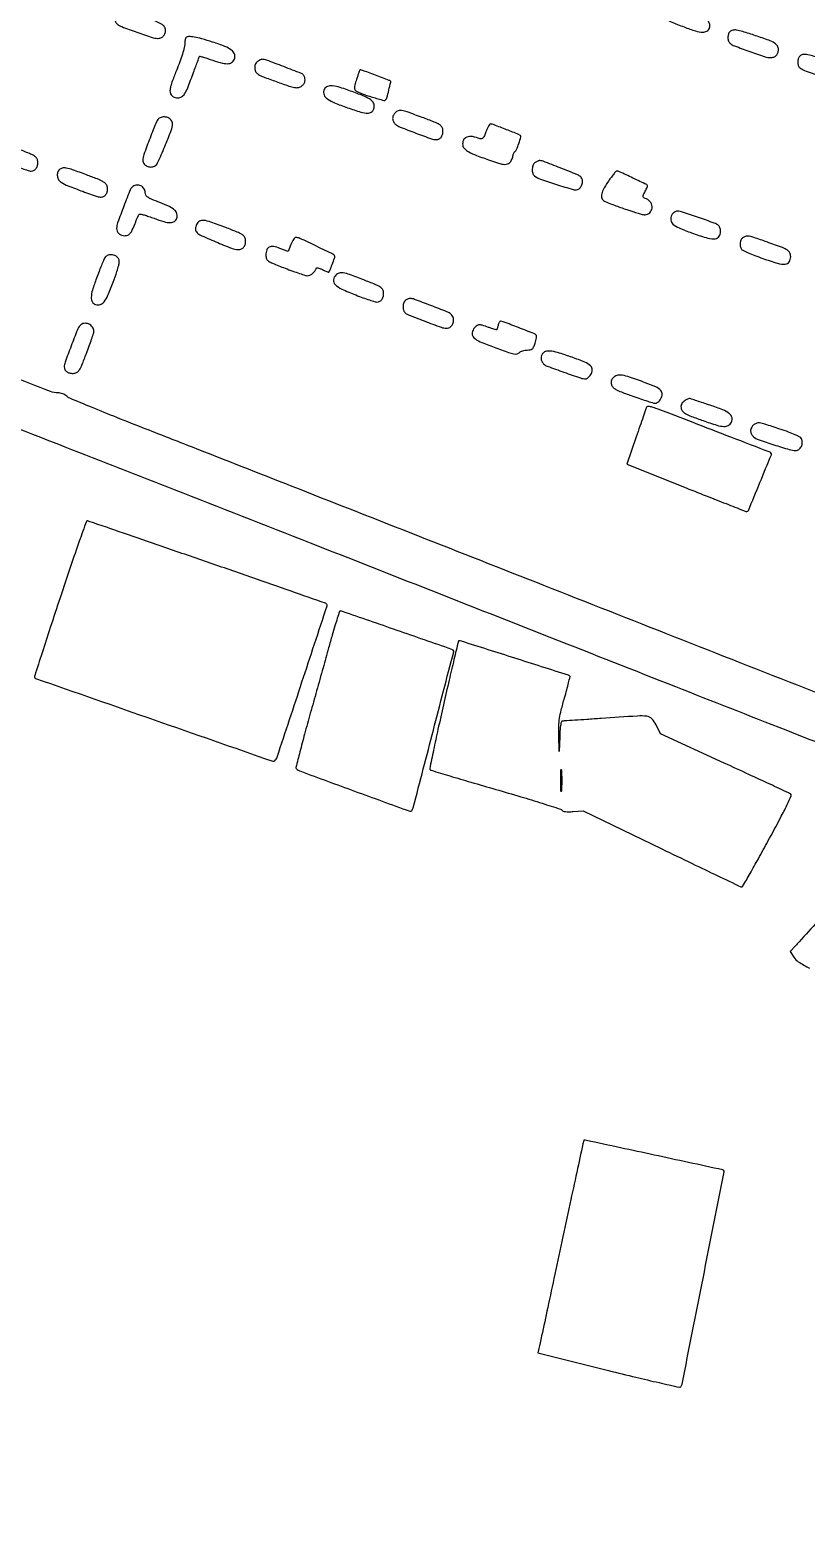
# Model space of a CAD drawing. Header units: metres. Extents: x 244 to 6504, y 133 to 4776.
# Drawn here: x 3396 to 3691, y 520 to 1086 of the extents above; entities that cross this region are included whole.
import ezdxf

# ---------------------------------------------------------------- set-up
doc = ezdxf.new("R2010")
doc.units = ezdxf.units.M
doc.header["$MEASUREMENT"] = 0

msp = doc.modelspace()

# ---------------------------------------------------------------- linework, layer by layer
for points in [[(2390.74, 4302.36, -0.000001), (2436.6, 4383.87, -0.253439)], [(5649.78, 2908.29, -0.000001), (5592.12, 2927.27, -0.000136)], [(2358.85, 2292.47, -0.000002), (2402.87, 2275.77, -0.000001), (2455, 2255.99, -0.000469)], [(2661.8, 3304.26, -0.000001), (2697.55, 3290.75, -0.000089)], [(2166.88, 2385.74, -0.000003), (2059.01, 2428.09, -0.099946)], [(2910.82, 2101.23, -0.000002), (2871.64, 2116.15, -0.08954)], [(3433.83, 1894.18, -0.000012), (3289.85, 1953, -0.000025)], [(2592.86, 1267.89, -0.000002), (2552.45, 1283.32, -0.105537)], [(3135.45, 1091.81, -0.000834), (3130.62, 1079.44, -0.001347), (3126.46, 1068.92, -0.000189), (3122.74, 1059.6, -0.097245), (3122.4, 1059.07, -0.306793), (3121.11, 1058.8, -0.000012), (2978.85, 1116.92, -0.000024), (2837.26, 1174.78, -0.126636)], [(3360.21, 946.7, -0.000339), (3409.45, 927.58, -0.000561), (3450.97, 911.37, -0.000376), (3502.52, 891.14, -0.000076), (3594.04, 855.12, 0.000072), (3641.08, 836.6, 0.000102), (3682.9, 820.16, 0.000057), (3718.26, 806.27, 0.001508)], [(3727.82, 821.29, -0.001397), (3687.41, 837.06, -0.000131), (3588.08, 876.15, 0.000071), (3540.44, 894.91, 0.000085), (3495.64, 912.53, 0.000073), (3457.89, 927.37, 0.000574), (3440.36, 934.23, -0.002088), (3429.22, 938.63, -0.003204), (3419.61, 942.54, -0.001097), (3411.35, 945.99, -0.088529), (3410.18, 946.75, 0.057478), (3409.52, 947.24, 0.037091), (3408.66, 947.65, 0.037032), (3407.74, 947.93, 0.056247), (3406.92, 948.02, -0.091671), (3403.98, 948.57, -0.000373), (3372.8, 960.53, -0.001247)], [(3712.94, 766.85, -0.000043), (3703.46, 756.54, -0.000064), (3695.14, 747.52, -0.000027), (3688.03, 739.8, -0.001304), (3686.59, 738.25), (3684.63, 736.14), (3686.01, 733.91, 0.114055), (3687.7, 732.2, 0.016346), (3691.97, 729.7, 0.009228)]]:
    msp.add_lwpolyline(points, format="xyb")
for points in [[(3429.23, 1092.3, 0.121647), (3428.66, 1091.35, 0.07736), (3428.47, 1090.06, 0.079382), (3428.68, 1088.81, 0.144877), (3429.27, 1087.97, 0.077166), (3431.06, 1086.95, 0.004809), (3436.8, 1084.83, 0.004645), (3442.59, 1082.82, 0.08141), (3444.55, 1082.5, 0.082192), (3445.82, 1082.71, 0.112135), (3446.81, 1083.32, 0.113636), (3447.43, 1084.28, 0.086084), (3447.65, 1085.53, 0.128692), (3447.31, 1086.8, 0.125375), (3446.4, 1087.76, 0.046228), (3444.41, 1088.77, 0.004718), (3439.46, 1090.66, 0.008593), (3434.9, 1092.27, 0.040813), (3432.21, 1092.93, 0.079921), (3430.46, 1092.93, 0.157574)], [(3635.91, 1094.95, 0.128097), (3635.26, 1093.85, 0.105571), (3635.17, 1092.48, 0.102272), (3635.65, 1091.16, 0.112715), (3636.61, 1090.19, 0.035233), (3637.53, 1089.68, 0.005038), (3639.5, 1088.81, 0.005706), (3641.86, 1087.82, 0.004842), (3644.38, 1086.83, 0.015265), (3648.72, 1085.31, 0.066546), (3651.39, 1084.85, 0.142167), (3653.03, 1085.26, 0.186554), (3653.99, 1086.45, 0.156447), (3653.98, 1088.17, 0.142425), (3652.98, 1089.65, 0.067202), (3650.61, 1091.13, 0.013617), (3646.02, 1093.05, 0.005934), (3641.13, 1094.87, 0.039659), (3638.63, 1095.55, 0.091496), (3637.06, 1095.56, 0.152862)], [(3455.38, 1082.72, 0.130147), (3455.2, 1082.42, 0.023442), (3455.06, 1081.8, 0.023886), (3454.97, 1081.03, 0.019613), (3454.93, 1080.21, -0.067224), (3454.77, 1078.99, -0.009252), (3454.04, 1076.53, -0.01048), (3453.06, 1073.63, -0.008694), (3451.9, 1070.59, 0.005381), (3450.31, 1066.51, 0.027304), (3449.58, 1064.19, 0.051437), (3449.35, 1062.65, 0.118915), (3449.57, 1061.51, 0.063005), (3450.01, 1060.8, 0.093251), (3450.56, 1060.33, 0.085216), (3451.29, 1060.06, 0.044934), (3452.25, 1059.98, 0.125696), (3453.77, 1060.36, 0.128447), (3454.89, 1061.42, 0.047076), (3456.06, 1063.75, 0.004685), (3458.27, 1069.58, -0.000596), (3459.12, 1071.88, -0.00095), (3459.85, 1073.84, -0.000174), (3460.5, 1075.57, -0.050829), (3460.57, 1075.71, -0.335813), (3460.68, 1075.75, -0.001294), (3462.09, 1075.33, -0.005603), (3463.7, 1074.82, -0.003406), (3465.59, 1074.19, 0.020993), (3469.27, 1073.1, 0.084239), (3471.6, 1072.92, 0.161874), (3473.05, 1073.56, 0.149074), (3473.89, 1074.95, 0.158975), (3473.77, 1076.65, 0.13891), (3472.67, 1078.07, 0.065824), (3470.21, 1079.42, 0.013537), (3465.53, 1081.1, 0.010397), (3461.42, 1082.35, 0.029225), (3458.48, 1083, 0.040475), (3456.43, 1083.16, 0.19804)], [(3661.75, 1085.02, 0.121819), (3661.17, 1084.06, 0.078186), (3660.98, 1082.76, 0.079674), (3661.2, 1081.5, 0.137978), (3661.8, 1080.63, 0.083757), (3663.5, 1079.65, 0.00463), (3669.3, 1077.53, 0.004755), (3675.13, 1075.54, 0.080407), (3677.13, 1075.21, 0.085572), (3678.36, 1075.42, 0.111356), (3679.33, 1076.04, 0.111403), (3679.95, 1077.01, 0.085699), (3680.16, 1078.24, 0.139375), (3679.77, 1079.62, 0.118247), (3678.69, 1080.69, 0.048774), (3676.45, 1081.77, 0.006571), (3671.49, 1083.51, 0.004938), (3666.6, 1085.1, 0.037995), (3664.26, 1085.65, 0.092561), (3662.82, 1085.61, 0.143317)], [(3688.24, 1075.74, 0.121819), (3687.66, 1074.78, 0.078186), (3687.48, 1073.49, 0.079674), (3687.69, 1072.23, 0.137978), (3688.29, 1071.36, 0.083757), (3690, 1070.37, 0.00463), (3695.8, 1068.26, 0.004755), (3701.62, 1066.26, 0.080407), (3703.62, 1065.94, 0.085572), (3704.86, 1066.15, 0.111356), (3705.83, 1066.76, 0.111403), (3706.44, 1067.73, 0.085699), (3706.66, 1068.97, 0.139375), (3706.27, 1070.35, 0.118247), (3705.19, 1071.41, 0.048774), (3702.94, 1072.5, 0.006571), (3697.99, 1074.24, 0.004938), (3693.1, 1075.83, 0.037995), (3690.75, 1076.38, 0.092561), (3689.32, 1076.33, 0.143317)], [(3482.5, 1073.69, 0.078003), (3482, 1073.19, 0.075131), (3481.67, 1072.56, 0.066541), (3481.52, 1071.79, 0.044089), (3481.54, 1070.88, 0.114604), (3481.97, 1069.69, 0.117658), (3482.88, 1068.81, 0.042919), (3484.77, 1067.9, 0.003972), (3489.65, 1066.11, 0.003684), (3494.48, 1064.42, 0.034912), (3496.59, 1063.86, 0.088154), (3497.92, 1063.84, 0.10501), (3499.09, 1064.29, 0.07951), (3500.04, 1065.16, 0.110908), (3500.54, 1066.19, 0.113559), (3500.55, 1067.31, 0.086346), (3500.08, 1068.45, 0.15917), (3499.2, 1069.17, 0.002048), (3492.49, 1071.78, 0.003229), (3485.97, 1074.23, 0.088489), (3484.17, 1074.55, 0.098238), (3483.91, 1074.5, 0.020621), (3483.47, 1074.3, 0.020874), (3482.98, 1074.02, 0.018433)], [(3520.08, 1066.89, 0.008304), (3519.46, 1064.8, 0.05649), (3519.29, 1063.74, 0.130943), (3519.44, 1063.08, 0.134443), (3519.88, 1062.6, 0.056124), (3521.98, 1061.58, 0.010218), (3526.07, 1060.24, 0.004207), (3530.45, 1058.94, 0.289206), (3531.16, 1059.15, 0.113928), (3531.61, 1059.98, 0.006447), (3532.36, 1062.84, 0.00383), (3533.09, 1065.83, 0.259374), (3532.95, 1066.31, 0.107277), (3532.55, 1066.56, 0.000379), (3527.28, 1068.53, 0.00045), (3522.05, 1070.48, 0.088886), (3521.5, 1070.57, 0.306552), (3521.37, 1070.49, 0.003665), (3520.98, 1069.49, 0.009411), (3520.55, 1068.3, 0.005826)], [(3507.91, 1063.24, 0.181107), (3507.67, 1061.48, 0.162774), (3508.63, 1059.89, 0.073577), (3511.19, 1058.32, 0.016241), (3515.99, 1056.43, 0.008166), (3521.07, 1054.72, 0.049988), (3523.77, 1054.15, 0.11921), (3525.39, 1054.36, 0.180346), (3526.45, 1055.29, 0.145339), (3526.83, 1057.14, 0.186715), (3526.07, 1058.68, 0.083275), (3523.8, 1060.17, 0.015303), (3519.14, 1062.05, 0.01022), (3513.94, 1063.85, 0.051682), (3510.94, 1064.48, 0.112886), (3509.09, 1064.26, 0.185929)], [(3534.8, 1054.3, 0.087832), (3534.05, 1053.22, 0.115999), (3533.81, 1052.05, 0.117534), (3534.12, 1050.91, 0.091843), (3534.92, 1049.91, 0.083087), (3536.66, 1048.86, 0.004688), (3542.56, 1046.58, 0.004604), (3548.5, 1044.42, 0.085394), (3550.46, 1044.08, 0.137899), (3551.51, 1044.37, 0.114335), (3552.33, 1045.18, 0.097073), (3552.81, 1046.4, 0.073904), (3552.86, 1047.83, 0.122705), (3552.43, 1048.97, 0.107804), (3551.51, 1049.83, 0.041391), (3549.61, 1050.76, 0.004418), (3545.03, 1052.51, 0.003016), (3539.33, 1054.58, 0.042383), (3537.22, 1055.13, 0.130542), (3535.95, 1055.02, 0.110327)], [(3445.24, 1052.18, 0.153204), (3444.3, 1051.04, 0.003769), (3441.77, 1044.68, 0.005542), (3439.43, 1038.46, 0.087512), (3439.04, 1036.24, 0.160478), (3439.45, 1034.99, 0.11921), (3440.57, 1034.06, 0.111435), (3442.06, 1033.69, 0.127484), (3443.48, 1034.04, 0.165005), (3444.66, 1035.3, 0.005882), (3447.36, 1041.45, 0.008341), (3449.82, 1047.51, 0.092358), (3450.3, 1050.08, 0.17034), (3449.82, 1051.45, 0.125927), (3448.52, 1052.42, 0.11524), (3446.82, 1052.7, 0.128758)], [(3569.22, 1047.01, -0.016139), (3568.6, 1045.52, -0.071043), (3568.08, 1044.72, -0.146292), (3567.57, 1044.39, -0.164959), (3566.98, 1044.42, 0.054139), (3564.09, 1045.22, 0.13012), (3561.9, 1045, 0.197407), (3560.65, 1043.85, 0.144838), (3560.38, 1041.96, 0.168072), (3561.04, 1040.67, 0.065452), (3562.67, 1039.47, 0.03441), (3565.61, 1038.11, 0.007349), (3570.89, 1036.18, 0.006682), (3574.02, 1035.14, 0.038052), (3575.72, 1034.73, 0.076294), (3576.87, 1034.73, 0.107254), (3577.82, 1035.09, 0.064177), (3578.34, 1035.53, 0.042761), (3578.82, 1036.16, 0.04269), (3579.19, 1036.86, 0.062955), (3579.37, 1037.53, -0.024224), (3579.5, 1038.16, -0.027974), (3579.68, 1038.74, -0.028774), (3579.88, 1039.21, -0.123802), (3580.08, 1039.44, 0.141952), (3580.77, 1040.29, 0.015632), (3581.67, 1042.64, 0.011207), (3582.47, 1045.09, 0.339278), (3582.25, 1045.65, 0.044118), (3581.01, 1046.28, 0.001882), (3576.45, 1048.06, 0.001027), (3571.68, 1049.9, 0.09165), (3570.93, 1050.04, 0.250238), (3570.66, 1049.89, 0.018837), (3570.2, 1049.15, 0.022475), (3569.71, 1048.17, 0.014988)], [(3381.12, 1042.37, 0.167102), (3380.22, 1040.53, 0.231032), (3380.81, 1038.81, 0.089294), (3383.37, 1037.03, 0.01645), (3388.69, 1034.8, 0.004785), (3391.43, 1033.79, 0.006573), (3393.92, 1032.93, 0.004387), (3396.01, 1032.26, 0.075319), (3396.72, 1032.15, 0.132867), (3397.8, 1032.44, 0.116371), (3398.64, 1033.25, 0.099598), (3399.12, 1034.46, 0.074514), (3399.17, 1035.9, 0.12092), (3398.76, 1037.02, 0.10553), (3397.85, 1037.89, 0.042025), (3396.01, 1038.82, 0.004802), (3391.67, 1040.53, 0.004801), (3386.29, 1042.54, 0.043564), (3383.86, 1043.18, 0.11309), (3382.36, 1043.1, 0.127616)], [(3587.92, 1035.41, 0.168554), (3587.13, 1034.5, 0.077659), (3586.78, 1032.94, 0.077744), (3586.93, 1031.36, 0.169885), (3587.59, 1030.36, 0.079007), (3589.91, 1029.1, 0.007751), (3595.97, 1027.08, 0.005257), (3602.26, 1025.17, 0.149266), (3603.94, 1025.18, 0.148613), (3605.04, 1025.94, 0.10569), (3605.71, 1027.28, 0.106725), (3605.77, 1028.77, 0.154268), (3605.16, 1029.93, 0.100648), (3603.91, 1030.76, 0.002445), (3597.41, 1033.35, 0.002358), (3590.88, 1035.88, 0.105358), (3589.44, 1036.11, 0.080994), (3589.24, 1036.06, 0.012366), (3588.84, 1035.9, 0.013558), (3588.39, 1035.67, 0.011379)], [(3407.37, 1032.68, 0.128236), (3406.72, 1031.58, 0.10536), (3406.63, 1030.21, 0.101894), (3407.11, 1028.88, 0.112013), (3408.07, 1027.91, 0.049632), (3410.71, 1026.55, 0.007576), (3416.24, 1024.47, 0.004318), (3422.05, 1022.44, 0.131295), (3423.57, 1022.34, 0.121203), (3424.6, 1022.81, 0.107592), (3425.34, 1023.73, 0.097218), (3425.68, 1024.96, 0.081056), (3425.57, 1026.31, 0.134835), (3425.01, 1027.3, 0.069684), (3423.87, 1028.17, 0.033412), (3421.79, 1029.16, 0.005677), (3417.69, 1030.73, 0.004495), (3412.42, 1032.62, 0.037227), (3409.97, 1033.28, 0.09485), (3408.49, 1033.28, 0.14973)], [(3615.43, 1027.97, 0.026588), (3613.7, 1025.07, 0.089931), (3613.03, 1022.98, 0.168157), (3613.34, 1021.52, 0.165007), (3614.48, 1020.55, 0.007692), (3619.08, 1018.8, 0.007328), (3623.81, 1017.17, 0.004673), (3628.06, 1015.82, 0.074953), (3629.54, 1015.59, 0.195669), (3631.34, 1016.33, 0.179354), (3632.2, 1018.14, 0.161425), (3631.71, 1020.23, 0.16531), (3630.07, 1021.58, -0.027715), (3629.11, 1022.01, -0.219931), (3628.81, 1022.39, -0.16422), (3628.86, 1022.92, -0.014223), (3629.46, 1024.16, 0.007819), (3629.85, 1024.94, 0.01033), (3630.18, 1025.67, 0.007974), (3630.43, 1026.28, 0.09346), (3630.48, 1026.53, 0.287148), (3630.19, 1027, 0.001397), (3624.96, 1029.52, 0.002598), (3619.91, 1031.91, 0.118917), (3618.79, 1032.13, 0.209129), (3618.46, 1031.98, 0.007669), (3617.57, 1030.9, 0.012843), (3616.54, 1029.56, 0.008537)], [(3435.25, 1026.32, 0.156955), (3434.36, 1025.26, 0.003321), (3431.83, 1018.82, 0.005028), (3429.48, 1012.56, 0.087386), (3429.1, 1010.42, 0.101717), (3429.32, 1009.32, 0.10653), (3429.96, 1008.43, 0.101459), (3430.94, 1007.85, 0.084287), (3432.13, 1007.64, 0.09725), (3433.32, 1007.88, 0.119498), (3434.23, 1008.54, 0.069264), (3435.06, 1009.84, 0.015452), (3436.1, 1012.28, -0.006319), (3436.57, 1013.46, -0.008068), (3437.03, 1014.53, -0.006469), (3437.45, 1015.41, -0.065275), (3437.67, 1015.75, -0.2769), (3438.04, 1015.87, -0.010108), (3439.51, 1015.51, -0.015908), (3441.3, 1014.96, -0.01019), (3443.34, 1014.23, 0.019895), (3447.04, 1012.97, 0.072667), (3449.48, 1012.62, 0.140608), (3451.04, 1013.07, 0.177463), (3451.95, 1014.24, 0.144549), (3451.98, 1015.89, 0.140353), (3451.11, 1017.32, 0.076496), (3449.1, 1018.68, 0.01995), (3445.5, 1020.2, -0.007334), (3442.37, 1021.44, -0.051571), (3440.94, 1022.21, -0.115275), (3440.23, 1022.98, -0.11465), (3439.93, 1023.99, 0.121212), (3439.45, 1025.54, 0.142798), (3438.32, 1026.58, 0.141118), (3436.8, 1026.86, 0.1174)], [(3459.43, 1011.9, 0.03457), (3459.11, 1011.05, 0.065112), (3458.99, 1010.33, 0.076927), (3459.07, 1009.69, 0.070836), (3459.35, 1009.08, 0.148473), (3460.65, 1007.95, 0.005485), (3466.7, 1005.32, 0.007837), (3472.66, 1002.92, 0.082564), (3475.22, 1002.4, 0.111804), (3476.47, 1002.63, 0.130088), (3477.42, 1003.38, 0.1153), (3477.95, 1004.57, 0.075726), (3478, 1006.09, 0.121552), (3477.58, 1007.2, 0.104434), (3476.67, 1008.07, 0.041766), (3474.83, 1009.02, 0.004826), (3470.5, 1010.73, 0.007379), (3464.83, 1012.83, 0.058674), (3462.12, 1013.44, 0.158042), (3460.53, 1013.1, 0.156498)], [(3639.71, 1015.51, 0.146022), (3639.32, 1013.63, 0.189029), (3640.1, 1012.07, 0.083284), (3642.44, 1010.58, 0.01507), (3647.24, 1008.7, 0.012963), (3652.69, 1006.91, 0.072635), (3655.72, 1006.47, 0.186751), (3657.37, 1007.11, 0.185951), (3658.17, 1008.69, 0.041117), (3658.18, 1009.53, 0.042597), (3658.06, 1010.34, 0.046398), (3657.82, 1011.02, 0.118013), (3657.51, 1011.43, 0.081181), (3655.79, 1012.4, 0.004247), (3649.82, 1014.55, 0.004283), (3643.82, 1016.6, 0.080156), (3641.85, 1016.92, 0.087913), (3641.26, 1016.81, 0.057688), (3640.65, 1016.5, 0.055983), (3640.1, 1016.05, 0.068722)], [(3495.23, 1004.34), (3494.13, 1001.7), (3491.07, 1002.84, 0.043154), (3488.58, 1003.52, 0.157442), (3486.97, 1003.31, 0.205878), (3486.05, 1002.27, 0.079269), (3485.74, 1000.31, 0.083734), (3485.97, 998.91, 0.159747), (3486.66, 998.02, 0.055504), (3488.23, 997.18, 0.003658), (3493.02, 995.29, 0.004242), (3495.9, 994.22, 0.005834), (3498.5, 993.31, 0.003842), (3500.69, 992.58, 0.067885), (3501.42, 992.45, 0.121271), (3502.34, 992.64, 0.058822), (3503.35, 993.28, 0.057158), (3504.24, 994.17, 0.085888), (3504.75, 995.13, -0.227948), (3505.01, 995.4, -0.126266), (3505.47, 995.44, -0.063193), (3506.17, 995.24, -0.018747), (3507.19, 994.76, 0.01075), (3508.04, 994.35, 0.016938), (3508.79, 994.03, 0.011168), (3509.41, 993.81, 0.293519), (3509.58, 993.85, 0.090553), (3509.96, 994.45, 0.004007), (3510.89, 996.76, 0.004038), (3511.78, 999.08, 0.089545), (3511.9, 999.79, 0.285666), (3511.51, 1000.42, 0.001645), (3504.96, 1003.62, 0.003155), (3498.65, 1006.63, 0.112404), (3497.07, 1006.97, 0.209708), (3496.72, 1006.82, 0.031396), (3496.23, 1006.2, 0.030808), (3495.71, 1005.34, 0.022116)], [(3666.75, 1006.93, 0.140964), (3666.03, 1006.18, 0.085143), (3665.65, 1005, 0.079913), (3665.67, 1003.69, 0.097992), (3666.11, 1002.54, 0.14399), (3666.59, 1002.13, 0.005747), (3668.7, 1001.18, 0.009714), (3671.26, 1000.13, 0.006678), (3674.21, 999.03, 0.012833), (3679.85, 997.17, 0.088193), (3682.74, 996.83, 0.238094), (3684.21, 997.69, 0.145162), (3684.8, 999.66, 0.103674), (3684.49, 1001.13, 0.151862), (3683.62, 1002.13, 0.049426), (3681.64, 1003.1, 0.003393), (3675.78, 1005.25, 0.002556), (3670.88, 1006.97, 0.037327), (3669.11, 1007.44, 0.104617), (3667.96, 1007.41, 0.073787)], [(3424.52, 999.14, 0.025267), (3424.15, 998.35, 0.002441), (3423.35, 996.39, 0.003097), (3422.43, 994.04, 0.002443), (3421.46, 991.48, 0.015556), (3419.93, 986.99, 0.065928), (3419.47, 984.2, 0.13889), (3419.89, 982.48, 0.188255), (3421.13, 981.49, 0.159753), (3422.86, 981.5, 0.1464), (3424.33, 982.54, 0.065183), (3425.79, 985.02, 0.011938), (3427.76, 989.98, 0.005222), (3429.23, 994.08, 0.027458), (3429.89, 996.38, 0.052748), (3430.07, 997.87, 0.126873), (3429.81, 998.95, 0.155119), (3428.76, 999.96, 0.107173), (3427.15, 1000.38, 0.11012), (3425.55, 1000.08, 0.171002)], [(3512.28, 992.69, 0.165082), (3511.38, 990.86, 0.23305), (3511.95, 989.17, 0.088648), (3514.48, 987.41, 0.015688), (3519.82, 985.15, 0.00503), (3522.55, 984.12, 0.006868), (3525.03, 983.26, 0.004687), (3527.12, 982.58, 0.075936), (3527.85, 982.47, 0.129747), (3528.94, 982.76, 0.117648), (3529.8, 983.56, 0.101207), (3530.29, 984.77, 0.074803), (3530.33, 986.21, 0.121552), (3529.92, 987.33, 0.104434), (3529.01, 988.2, 0.041766), (3527.16, 989.14, 0.004826), (3522.83, 990.86, 0.005006), (3517.49, 992.87, 0.044246), (3515.05, 993.51, 0.113323), (3513.54, 993.43, 0.127115)], [(3538.53, 983, 0.115971), (3538.01, 982.16, 0.064401), (3537.78, 980.97, 0.063087), (3537.85, 979.73, 0.095525), (3538.25, 978.72, 0.157252), (3539.26, 977.88, 0.002889), (3545.82, 975.3, 0.004415), (3552.21, 972.9, 0.087989), (3554.26, 972.53, 0.176461), (3555.79, 973.09, 0.139115), (3556.78, 974.56, 0.135633), (3556.87, 976.37, 0.166016), (3556, 977.8, 0.078194), (3554.35, 978.78, 0.003618), (3548.25, 981.17, 0.003309), (3542.08, 983.49, 0.088448), (3540.36, 983.8, 0.063756), (3539.9, 983.74, 0.039129), (3539.4, 983.56, 0.038688), (3538.91, 983.31, 0.054958)], [(3415.22, 973.57, 0.07832), (3414.23, 971.89, 0.003767), (3411.85, 965.8, 0.003466), (3409.54, 959.64, 0.088015), (3409.23, 957.88, 0.133058), (3409.52, 956.8, 0.116827), (3410.32, 955.96, 0.09956), (3411.54, 955.48, 0.073586), (3412.99, 955.43, 0.11858), (3414.13, 955.84, 0.10776), (3415, 956.74, 0.042603), (3415.93, 958.57, 0.004748), (3417.64, 962.93, 0.004429), (3418.72, 965.8, 0.006096), (3419.62, 968.4, 0.004018), (3420.34, 970.59, 0.071032), (3420.46, 971.33, 0.16672), (3419.94, 972.98, 0.133162), (3418.47, 974.14, 0.138944), (3416.66, 974.38, 0.184604)], [(3573.78, 973.53, -0.009372), (3573.61, 972.89, -0.014951), (3573.44, 972.36, -0.008801), (3573.27, 971.93, -0.307256), (3573.19, 971.87, -0.079374), (3573.06, 971.89, -0.000942), (3572.24, 972.16, -0.002814), (3571.29, 972.49, -0.001832), (3570.2, 972.87, 0.015501), (3567.73, 973.65, 0.096774), (3566.41, 973.76, 0.158542), (3565.47, 973.34, 0.063362), (3564.53, 972.25, 0.146383), (3563.99, 970.41, 0.213946), (3564.67, 968.9, 0.082092), (3567.03, 967.41, 0.011974), (3572.33, 965.32, 0.002664), (3577.81, 963.35, 0.036781), (3579.84, 962.8, 0.117195), (3581.03, 962.84, 0.128302), (3582.02, 963.43, -0.090323), (3582.49, 963.74, -0.035812), (3583.21, 964.01, -0.033979), (3584.06, 964.19, -0.036161), (3584.9, 964.25, 0.046335), (3586.04, 964.36, 0.135359), (3586.75, 964.7, 0.105847), (3587.28, 965.42, 0.022536), (3587.85, 966.86, 0.021546), (3588.16, 967.9, 0.029879), (3588.35, 968.85, 0.030068), (3588.4, 969.62, 0.205892), (3588.26, 969.96, 0.099288), (3587.42, 970.5, 0.001295), (3581.58, 972.76, 0.001434), (3575.77, 974.98, 0.088134), (3574.68, 975.18, 0.232889), (3574.47, 975.08, 0.041622), (3574.22, 974.7, 0.037382), (3573.98, 974.16, 0.025899)], [(3590.87, 963.13, 0.106856), (3590.28, 962.22, 0.101766), (3590.11, 961.13, 0.097126), (3590.38, 960.03, 0.088236), (3591.05, 959.06, 0.107488), (3592.46, 958.16, 0.003511), (3598.8, 955.84, 0.00427), (3605.08, 953.66, 0.081672), (3607.11, 953.32, 0.138412), (3607.5, 953.43, 0.040481), (3608, 953.8, 0.037288), (3608.52, 954.32, 0.032433), (3608.98, 954.94, 0.140018), (3609.54, 956.74, 0.215464), (3608.92, 958.22, 0.087552), (3606.71, 959.64, 0.013707), (3601.86, 961.51, 0.009757), (3597.13, 963.09, 0.039126), (3594.16, 963.77, 0.070334), (3592.18, 963.78, 0.164058)], [(3617.8, 954.04, 0.046192), (3617.14, 953.4, 0.092077), (3616.77, 952.77, 0.094914), (3616.67, 952.06, 0.051449), (3616.79, 951.19, 0.131481), (3617.36, 950.17, 0.075709), (3618.49, 949.31, 0.034436), (3620.58, 948.35, 0.005252), (3624.89, 946.77, 0.003575), (3627.89, 945.73, 0.005097), (3630.57, 944.85, 0.00291), (3632.85, 944.15, 0.073805), (3633.49, 944.05, 0.126663), (3633.92, 944.16, 0.044128), (3634.46, 944.52, 0.040419), (3635.01, 945.05, 0.037218), (3635.48, 945.66, 0.130628), (3636.06, 947.42, 0.206415), (3635.53, 948.88, 0.098519), (3633.61, 950.26, 0.019355), (3629.66, 951.86, 0.004263), (3623.65, 953.97, 0.036909), (3620.9, 954.69, 0.092421), (3619.19, 954.69, 0.124188)], [(3644.4, 944.85, 0.041188), (3643.68, 944.17, 0.090394), (3643.29, 943.52, 0.098121), (3643.17, 942.81, 0.054944), (3643.29, 941.94, 0.13571), (3643.86, 940.93, 0.073232), (3645.01, 940.07, 0.033373), (3647.15, 939.1, 0.005124), (3651.55, 937.5, 0.009166), (3656.8, 935.75, 0.061514), (3659.49, 935.27, 0.145128), (3661.14, 935.66, 0.140796), (3662.34, 936.89, 0.186614), (3662.55, 938.59, 0.164667), (3661.57, 940.11, 0.073104), (3659.02, 941.59, 0.016074), (3654.25, 943.31, -0.000425), (3651.56, 944.19, -0.000608), (3649.18, 944.98, -0.000325), (3647.16, 945.65, -0.009414), (3646.65, 945.83, 0.152078), (3646.27, 945.85, 0.040596), (3645.69, 945.65, 0.037265), (3645.04, 945.31, 0.03101)], [(3630.12, 942.54, 0.004475), (3629.91, 941.94, 0.000091), (3628.85, 938.92, 0.000214), (3627.61, 935.38, 0.000144), (3626.21, 931.35), (3622.59, 920.96), (3645.13, 911.97, 0.000741), (3653.8, 908.52, 0.001199), (3661.2, 905.62, 0.000156), (3667.78, 903.05, 0.09306), (3668.18, 902.98, 0.303419), (3668.76, 903.36, 0.000609), (3673.13, 913.96, 0.00061), (3677.47, 924.56, 0.301944), (3677.33, 925.24, 0.104429), (3676.97, 925.47, 0.000039), (3662.16, 931.2, 0.000729), (3647.76, 936.75, 0.000956), (3634.59, 941.77, 0.009853), (3632.58, 942.49, 0.038022), (3631.3, 942.81, 0.071764), (3630.49, 942.83, 0.282217)], [(3670.6, 935.72, 0.087816), (3669.85, 934.65, 0.116023), (3669.61, 933.48, 0.11772), (3669.91, 932.34, 0.092255), (3670.72, 931.34, 0.093169), (3672.51, 930.31, 0.005659), (3678.41, 928.33, 0.006596), (3684.28, 926.52, 0.071744), (3686.72, 926.16, 0.166165), (3687.92, 926.57, 0.113132), (3688.85, 927.7, 0.106419), (3689.22, 929.18, 0.132991), (3688.91, 930.55, 0.144156), (3688.24, 931.23, 0.020175), (3686.48, 932.11, 0.018581), (3684, 933.13, 0.008439), (3680.69, 934.28, 0.002738), (3674.98, 936.13, 0.04126), (3672.94, 936.59, 0.128959), (3671.72, 936.45, 0.103986)], [(3407.66, 870.29, 0.000532), (3403.94, 858.96, 0.000865), (3400.81, 849.33, 0.000096), (3398.04, 840.72, 0.07857), (3397.97, 840.28, 0.318358), (3398.39, 839.68, 0.000042), (3443.37, 823.96, 0.000044), (3488.34, 808.25, 0.287928), (3489.12, 808.43, 0.116882), (3490, 809.86, 0.000186), (3499.42, 838.34, 0.000092), (3508.96, 867.21, 0.294063), (3508.78, 867.91, 0.102234), (3508.3, 868.2, 0.000084), (3495.28, 872.77, 0.000915), (3480.73, 877.86, 0.00056), (3463.55, 883.8, -0.000021), (3446.35, 889.73, -0.000034), (3431.75, 894.76, -0.000003), (3418.69, 899.26, -0.003294), (3418.09, 899.48, 0.413694), (3417.65, 899.27, 0.000938), (3414.94, 891.73, 0.004393), (3411.74, 882.52, 0.001942)], [(3510.88, 856.11, -0.000442), (3509.53, 851.28, -0.000121), (3507.4, 843.65, -0.000122), (3504.98, 835, -0.000127), (3502.58, 826.47, 0.002288), (3500.4, 818.57, 0.003738), (3498.63, 811.84, 0.000642), (3497.13, 805.91, 0.265964), (3497.24, 805.52, 0.106815), (3498.94, 804.44, 0.000466), (3519.36, 796.94, 0.000208), (3540.28, 789.3, 0.312451), (3541.03, 789.49, 0.114302), (3541.63, 790.64, 0.000105), (3549.26, 820.06, 0.000054), (3556.96, 849.77, 0.265723), (3556.81, 850.35, 0.113311), (3556.23, 850.71, 0.000056), (3535.48, 857.91, 0.000075), (3514.83, 865.07, 0.083583), (3513.92, 865.22, 0.319685), (3513.66, 865.04, 0.002658), (3512.82, 862.55, 0.008027), (3511.89, 859.6, 0.004929)], [(3553.09, 829.71, 0.001802), (3551.01, 820.39, 0.002951), (3549.32, 812.47, 0.000415), (3547.87, 805.45, 0.252082), (3547.99, 805.07, 0.123886), (3548.36, 804.84, 0.000219), (3555.49, 802.7, 0.00162), (3563.51, 800.32, 0.001), (3572.96, 797.58, -0.002334), (3582.42, 794.8, -0.003734), (3590.47, 792.33, -0.000832), (3597.49, 790.1, -0.179031), (3598.04, 789.67, 0.177572), (3598.47, 789.33, 0.049437), (3599.34, 789.14, 0.03546), (3600.59, 789.08, 0.014409), (3602.28, 789.18), (3606.03, 789.49), (3635.9, 775.02, 0.000619), (3647.38, 769.48, 0.001011), (3657.14, 764.81, 0.000095), (3665.88, 760.64, 0.111487), (3666.27, 760.56, 0.268599), (3666.57, 760.73, 0.000539), (3669.39, 765.66, 0.003432), (3672.54, 771.27, 0.002096), (3676.19, 777.93, 0.002257), (3680.92, 786.75, 0.01112), (3683.46, 791.79, 0.010564), (3684.95, 795.11, 0.370106), (3684.71, 795.86, 0.02936), (3683.98, 796.26, 0.000169), (3676.97, 799.53, 0.000719), (3668.96, 803.24, 0.000457), (3659.63, 807.55), (3635.45, 818.67), (3633.79, 822.04, 0.079073), (3632.16, 824.36, 0.172183), (3630.23, 825.31, 0.044958), (3626.67, 825.4, 0.001587), (3612.92, 824.49, -0.00028), (3607.53, 824.11, -0.000429), (3602.86, 823.8, -0.00014), (3598.82, 823.53, -0.012195), (3598.21, 823.5, 0.321523), (3597.83, 823.22, 0.033702), (3597.55, 822.08, 0.02566), (3597.33, 820.31, 0.0084), (3597.19, 817.69), (3596.97, 811.9), (3596.83, 818.06, -0.014575), (3596.86, 821.7, -0.028959), (3597.13, 824.56, -0.024429), (3597.76, 827.67, -0.00765), (3599.01, 832.26, 0.003972), (3599.87, 835.36, 0.006388), (3600.55, 838.01, 0.001859), (3601.1, 840.31, 0.259831), (3601.03, 840.57, 0.119966), (3600.54, 840.87, 0.000043), (3580.12, 847.36, 0.000073), (3559.88, 853.79, 0.069168), (3558.93, 853.95, 0.355064), (3558.76, 853.82, 0.000181), (3557.07, 846.83, 0.0021), (3555.22, 839.01, 0.001264)], [(3597.85, 797.16, -0.061613), (3597.76, 796.69, -0.829596), (3597.68, 796.7, -0.013058), (3597.62, 798.23, -0.002611), (3597.61, 800.97, -0.002611), (3597.62, 803.7, -0.013058), (3597.68, 805.23, -0.829596), (3597.76, 805.24, -0.061613), (3597.85, 804.77, -0.009864), (3597.92, 803.04, -0.005804), (3597.95, 800.97, -0.005804), (3597.92, 798.89, -0.009864)], [(3598.39, 627.91, -0.000127), (3595.34, 613.61, -0.000183), (3592.63, 600.96, -0.000096), (3590.33, 590.23, -0.002931), (3589.74, 587.56), (3588.89, 583.82), (3615.75, 577.1, 0.002109), (3626.08, 574.56, 0.003453), (3634.86, 572.51, 0.000543), (3642.62, 570.76, 0.270921), (3643.08, 570.91, 0.135149), (3643.6, 571.93, 0.000054), (3651.55, 612.08, 0.000033), (3659.55, 652.45, 0.250243), (3659.36, 653.07, 0.144169), (3659.03, 653.24, 0.000014), (3633.05, 658.85, 0.000037), (3607.35, 664.4, 0.053166), (3606.38, 664.5, 0.352567), (3606.29, 664.43, 0.000024), (3603.96, 653.75, 0.000768), (3601.4, 641.94, 0.000461)]]:
    msp.add_lwpolyline(points, format="xyb", close=True)

doc.saveas('drawing.dxf')
